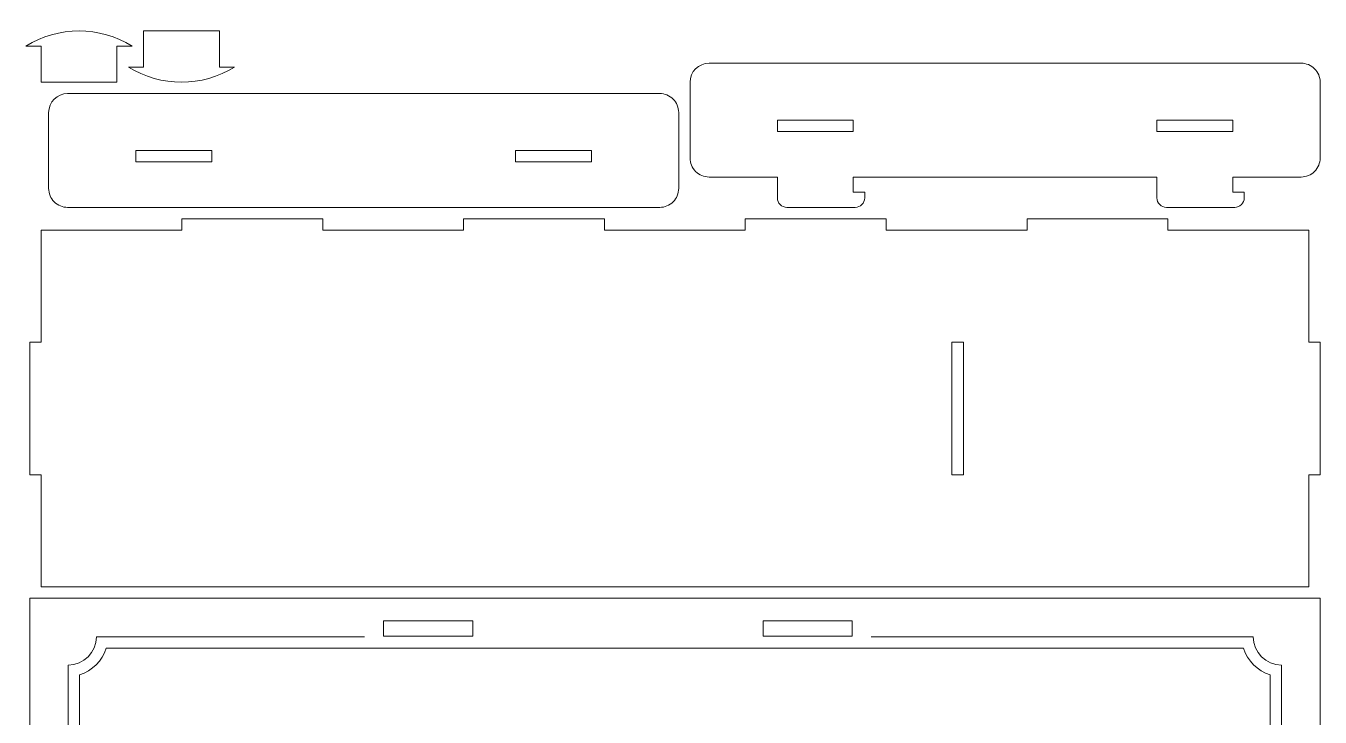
# Model space of a CAD drawing. Header units: millimetres. Extents: x -424 to 424, y -273 to 270.
# Drawn here: x 83 to 424, y 84.2 to 266.3 of the extents above; entities that cross this region are included whole.
import ezdxf

# ---------------------------------------------------------------- set-up
doc = ezdxf.new("R2010")
doc.units = ezdxf.units.MM
doc.header["$MEASUREMENT"] = 0
doc.layers.add('Camada 1', color=7, linetype='Continuous')

msp = doc.modelspace()

# ---------------------------------------------------------------- linework, layer by layer
at = {"layer": 'Camada 1', "color": 250, "lineweight": 20}
for points, knots in [([(111, 261.0001), (102.4286, 266.3334), (91.5714, 266.3334), (83, 261.0001), (83, 261.0001), (83, 261.0001), (87, 261.0001), (87, 261.0001), (87, 261.0001), (87, 261.0001), (87, 251.5001), (87, 251.5001), (87, 251.5001), (87, 251.5001), (107, 251.5001), (107, 251.5001), (107, 251.5001), (107, 251.5001), (107, 261.0001), (107, 261.0001), (107, 261.0001), (107, 261.0001), (111, 261.0001), (111, 261.0001)], [0, 0, 0, 0, 0.14285714, 0.14285714, 0.14285714, 0.14285714, 0.28571429, 0.28571429, 0.28571429, 0.28571429, 0.42857143, 0.42857143, 0.42857143, 0.42857143, 0.57142857, 0.57142857, 0.57142857, 0.57142857, 0.71428571, 0.71428571, 0.71428571, 0.71428571, 1, 1, 1, 1]), ([(110, 255.4934), (118.5714, 250.1601), (129.4286, 250.1601), (138, 255.4934), (138, 255.4934), (138, 255.4934), (134, 255.4934), (134, 255.4934), (134, 255.4934), (134, 255.4934), (134, 264.9934), (134, 264.9934), (134, 264.9934), (134, 264.9934), (114, 264.9934), (114, 264.9934), (114, 264.9934), (114, 264.9934), (114, 255.4934), (114, 255.4934), (114, 255.4934), (114, 255.4934), (110, 255.4934), (110, 255.4934)], [0, 0, 0, 0, 0.14285714, 0.14285714, 0.14285714, 0.14285714, 0.28571429, 0.28571429, 0.28571429, 0.28571429, 0.42857143, 0.42857143, 0.42857143, 0.42857143, 0.57142857, 0.57142857, 0.57142857, 0.57142857, 0.71428571, 0.71428571, 0.71428571, 0.71428571, 1, 1, 1, 1]), ([(419, 256.5001), (419, 256.5001), (263, 256.5001), (263, 256.5001), (263, 256.5001), (260.2386, 256.5001), (258, 254.2615), (258, 251.5001), (258, 251.5001), (258, 251.5001), (258, 231.5001), (258, 231.5001), (258, 231.5001), (258, 230.174), (258.5268, 228.9022), (259.4645, 227.9646), (259.4645, 227.9646), (260.4021, 227.0269), (261.6739, 226.5001), (263, 226.5001), (263, 226.5001), (263, 226.5001), (281, 226.5001), (281, 226.5001), (281, 226.5001), (281, 226.5001), (281, 221.0001), (281, 221.0001), (281, 221.0001), (281, 220.3371), (281.2634, 219.7012), (281.7322, 219.2323), (281.7322, 219.2323), (282.2011, 218.7635), (282.837, 218.5001), (283.5, 218.5001), (283.5, 218.5001), (283.5, 218.5001), (301.5, 218.5001), (301.5, 218.5001), (301.5, 218.5001), (302.163, 218.5001), (302.7989, 218.7635), (303.2678, 219.2323), (303.2678, 219.2323), (303.7366, 219.7012), (304, 220.3371), (304, 221.0001), (304, 221.0001), (304, 221.0001), (304, 222.5001), (304, 222.5001), (304, 222.5001), (304, 222.5001), (301, 222.5001), (301, 222.5001), (301, 222.5001), (301, 222.5001), (301, 226.5001), (301, 226.5001), (301, 226.5001), (301, 226.5001), (381, 226.5001), (381, 226.5001), (381, 226.5001), (381, 226.5001), (381, 221.0001), (381, 221.0001), (381, 221.0001), (381, 220.3371), (381.2634, 219.7012), (381.7322, 219.2323), (381.7322, 219.2323), (382.2011, 218.7635), (382.837, 218.5001), (383.5, 218.5001), (383.5, 218.5001), (383.5, 218.5001), (401.5, 218.5001), (401.5, 218.5001), (401.5, 218.5001), (402.163, 218.5001), (402.7989, 218.7635), (403.2678, 219.2323), (403.2678, 219.2323), (403.7366, 219.7012), (404, 220.3371), (404, 221.0001), (404, 221.0001), (404, 221.0001), (404, 222.5001), (404, 222.5001), (404, 222.5001), (404, 222.5001), (401, 222.5001), (401, 222.5001), (401, 222.5001), (401, 222.5001), (401, 226.5001), (401, 226.5001), (401, 226.5001), (401, 226.5001), (419, 226.5001), (419, 226.5001), (419, 226.5001), (420.3261, 226.5001), (421.5979, 227.0269), (422.5355, 227.9646), (422.5355, 227.9646), (423.4732, 228.9022), (424, 230.174), (424, 231.5001), (424, 231.5001), (424, 231.5001), (424, 251.5001), (424, 251.5001), (424, 251.5001), (424, 252.8262), (423.4732, 254.098), (422.5355, 255.0356), (422.5355, 255.0356), (421.5979, 255.9733), (420.3261, 256.5001), (419, 256.5001)], [0, 0, 0, 0, 0.03125, 0.03125, 0.03125, 0.03125, 0.0625, 0.0625, 0.0625, 0.0625, 0.09375, 0.09375, 0.09375, 0.09375, 0.125, 0.125, 0.125, 0.125, 0.15625, 0.15625, 0.15625, 0.15625, 0.1875, 0.1875, 0.1875, 0.1875, 0.21875, 0.21875, 0.21875, 0.21875, 0.25, 0.25, 0.25, 0.25, 0.28125, 0.28125, 0.28125, 0.28125, 0.3125, 0.3125, 0.3125, 0.3125, 0.34375, 0.34375, 0.34375, 0.34375, 0.375, 0.375, 0.375, 0.375, 0.40625, 0.40625, 0.40625, 0.40625, 0.4375, 0.4375, 0.4375, 0.4375, 0.46875, 0.46875, 0.46875, 0.46875, 0.5, 0.5, 0.5, 0.5, 0.53125, 0.53125, 0.53125, 0.53125, 0.5625, 0.5625, 0.5625, 0.5625, 0.59375, 0.59375, 0.59375, 0.59375, 0.625, 0.625, 0.625, 0.625, 0.65625, 0.65625, 0.65625, 0.65625, 0.6875, 0.6875, 0.6875, 0.6875, 0.71875, 0.71875, 0.71875, 0.71875, 0.75, 0.75, 0.75, 0.75, 0.78125, 0.78125, 0.78125, 0.78125, 0.8125, 0.8125, 0.8125, 0.8125, 0.84375, 0.84375, 0.84375, 0.84375, 0.875, 0.875, 0.875, 0.875, 0.90625, 0.90625, 0.90625, 0.90625, 0.9375, 0.9375, 0.9375, 0.9375, 1, 1, 1, 1]), ([(250, 248.5001), (250, 248.5001), (94, 248.5001), (94, 248.5001), (94, 248.5001), (91.2386, 248.5001), (89, 246.2615), (89, 243.5001), (89, 243.5001), (89, 243.5001), (89, 223.5001), (89, 223.5001), (89, 223.5001), (89, 222.174), (89.5268, 220.9022), (90.4645, 219.9646), (90.4645, 219.9646), (91.4021, 219.0269), (92.6739, 218.5001), (94, 218.5001), (94, 218.5001), (140.9387, 218.5001), (209.465, 218.5001), (250, 218.5001), (250, 218.5001), (251.3261, 218.5001), (252.5979, 219.0269), (253.5355, 219.9646), (253.5355, 219.9646), (254.4732, 220.9022), (255, 222.174), (255, 223.5001), (255, 223.5001), (255, 223.5001), (255, 243.5001), (255, 243.5001), (255, 243.5001), (255, 244.8262), (254.4732, 246.098), (253.5355, 247.0356), (253.5355, 247.0356), (252.5979, 247.9733), (251.3261, 248.5001), (250, 248.5001)], [0, 0, 0, 0, 0.08333333, 0.08333333, 0.08333333, 0.08333333, 0.16666667, 0.16666667, 0.16666667, 0.16666667, 0.25, 0.25, 0.25, 0.25, 0.33333333, 0.33333333, 0.33333333, 0.33333333, 0.41666667, 0.41666667, 0.41666667, 0.41666667, 0.5, 0.5, 0.5, 0.5, 0.58333333, 0.58333333, 0.58333333, 0.58333333, 0.66666667, 0.66666667, 0.66666667, 0.66666667, 0.75, 0.75, 0.75, 0.75, 0.83333333, 0.83333333, 0.83333333, 0.83333333, 1, 1, 1, 1]), ([(301, 241.5001), (301, 241.5001), (301, 238.5001), (301, 238.5001), (301, 238.5001), (301, 238.5001), (281, 238.5001), (281, 238.5001), (281, 238.5001), (281, 238.5001), (281, 241.5001), (281, 241.5001), (281, 241.5001), (281, 241.5001), (301, 241.5001), (301, 241.5001)], [0, 0, 0, 0, 0.2, 0.2, 0.2, 0.2, 0.4, 0.4, 0.4, 0.4, 0.6, 0.6, 0.6, 0.6, 1, 1, 1, 1]), ([(381, 238.5001), (381, 238.5001), (381, 241.5001), (381, 241.5001), (381, 241.5001), (381, 241.5001), (401, 241.5001), (401, 241.5001), (401, 241.5001), (401, 241.5001), (401, 238.5001), (401, 238.5001), (401, 238.5001), (401, 238.5001), (381, 238.5001), (381, 238.5001)], [0, 0, 0, 0, 0.2, 0.2, 0.2, 0.2, 0.4, 0.4, 0.4, 0.4, 0.6, 0.6, 0.6, 0.6, 1, 1, 1, 1]), ([(132, 233.5001), (132, 233.5001), (132, 230.5001), (132, 230.5001), (132, 230.5001), (132, 230.5001), (112, 230.5001), (112, 230.5001), (112, 230.5001), (112, 230.5001), (112, 233.5001), (112, 233.5001), (112, 233.5001), (112, 233.5001), (132, 233.5001), (132, 233.5001)], [0, 0, 0, 0, 0.2, 0.2, 0.2, 0.2, 0.4, 0.4, 0.4, 0.4, 0.6, 0.6, 0.6, 0.6, 1, 1, 1, 1]), ([(212, 230.5001), (212, 230.5001), (212, 233.5001), (212, 233.5001), (212, 233.5001), (212, 233.5001), (232, 233.5001), (232, 233.5001), (232, 233.5001), (232, 233.5001), (232, 230.5001), (232, 230.5001), (232, 230.5001), (232, 230.5001), (212, 230.5001), (212, 230.5001)], [0, 0, 0, 0, 0.2, 0.2, 0.2, 0.2, 0.4, 0.4, 0.4, 0.4, 0.6, 0.6, 0.6, 0.6, 1, 1, 1, 1]), ([(87, 118.5001), (87, 118.5001), (421, 118.5001), (421, 118.5001), (421, 118.5001), (421, 118.5001), (421, 148.0001), (421, 148.0001), (421, 148.0001), (421, 148.0001), (424, 148.0001), (424, 148.0001), (424, 148.0001), (424, 148.0001), (424, 183.0001), (424, 183.0001), (424, 183.0001), (424, 183.0001), (421, 183.0001), (421, 183.0001), (421, 183.0001), (421, 183.0001), (421, 212.5001), (421, 212.5001), (421, 212.5001), (421, 212.5001), (383.8822, 212.5001), (383.8822, 212.5001), (383.8822, 212.5001), (383.8822, 212.5001), (383.8822, 215.5001), (383.8822, 215.5001), (383.8822, 215.5001), (383.8822, 215.5001), (346.7711, 215.5001), (346.7711, 215.5001), (346.7711, 215.5001), (346.7711, 215.5001), (346.7711, 212.5001), (346.7711, 212.5001), (346.7711, 212.5001), (346.7711, 212.5001), (309.6622, 212.5001), (309.6622, 212.5001), (309.6622, 212.5001), (309.6622, 212.5001), (309.6622, 215.5001), (309.6622, 215.5001), (309.6622, 215.5001), (309.6622, 215.5001), (272.5511, 215.5001), (272.5511, 215.5001), (272.5511, 215.5001), (272.5511, 215.5001), (272.5511, 212.5001), (272.5511, 212.5001), (272.5511, 212.5001), (272.5511, 212.5001), (235.4422, 212.5001), (235.4422, 212.5001), (235.4422, 212.5001), (235.4422, 212.5001), (235.4422, 215.5001), (235.4422, 215.5001), (235.4422, 215.5001), (235.4422, 215.5001), (198.3311, 215.5001), (198.3311, 215.5001), (198.3311, 215.5001), (198.3311, 215.5001), (198.3311, 212.5001), (198.3311, 212.5001), (198.3311, 212.5001), (198.3311, 212.5001), (161.2222, 212.5001), (161.2222, 212.5001), (161.2222, 212.5001), (161.2222, 212.5001), (161.2222, 215.5001), (161.2222, 215.5001), (161.2222, 215.5001), (161.2222, 215.5001), (124.1111, 215.5001), (124.1111, 215.5001), (124.1111, 215.5001), (124.1111, 215.5001), (124.1111, 212.5001), (124.1111, 212.5001), (124.1111, 212.5001), (124.1111, 212.5001), (87, 212.5001), (87, 212.5001), (87, 212.5001), (87, 212.5001), (87, 183.0001), (87, 183.0001), (87, 183.0001), (87, 183.0001), (84, 183.0001), (84, 183.0001), (84, 183.0001), (84, 183.0001), (84, 148.0001), (84, 148.0001), (84, 148.0001), (84, 148.0001), (87, 148.0001), (87, 148.0001), (87, 148.0001), (87, 148.0001), (87, 118.5001), (87, 118.5001)], [0, 0, 0, 0, 0.03448276, 0.03448276, 0.03448276, 0.03448276, 0.06896552, 0.06896552, 0.06896552, 0.06896552, 0.10344828, 0.10344828, 0.10344828, 0.10344828, 0.13793103, 0.13793103, 0.13793103, 0.13793103, 0.17241379, 0.17241379, 0.17241379, 0.17241379, 0.20689655, 0.20689655, 0.20689655, 0.20689655, 0.24137931, 0.24137931, 0.24137931, 0.24137931, 0.27586207, 0.27586207, 0.27586207, 0.27586207, 0.31034483, 0.31034483, 0.31034483, 0.31034483, 0.34482759, 0.34482759, 0.34482759, 0.34482759, 0.37931034, 0.37931034, 0.37931034, 0.37931034, 0.4137931, 0.4137931, 0.4137931, 0.4137931, 0.44827586, 0.44827586, 0.44827586, 0.44827586, 0.48275862, 0.48275862, 0.48275862, 0.48275862, 0.51724138, 0.51724138, 0.51724138, 0.51724138, 0.55172414, 0.55172414, 0.55172414, 0.55172414, 0.5862069, 0.5862069, 0.5862069, 0.5862069, 0.62068966, 0.62068966, 0.62068966, 0.62068966, 0.65517241, 0.65517241, 0.65517241, 0.65517241, 0.68965517, 0.68965517, 0.68965517, 0.68965517, 0.72413793, 0.72413793, 0.72413793, 0.72413793, 0.75862069, 0.75862069, 0.75862069, 0.75862069, 0.79310345, 0.79310345, 0.79310345, 0.79310345, 0.82758621, 0.82758621, 0.82758621, 0.82758621, 0.86206897, 0.86206897, 0.86206897, 0.86206897, 0.89655172, 0.89655172, 0.89655172, 0.89655172, 0.93103448, 0.93103448, 0.93103448, 0.93103448, 1, 1, 1, 1]), ([(330, 148.0001), (330, 148.0001), (327, 148.0001), (327, 148.0001), (327, 148.0001), (327, 148.0001), (327, 183.0001), (327, 183.0001), (327, 183.0001), (327, 183.0001), (330, 183.0001), (330, 183.0001), (330, 183.0001), (330, 183.0001), (330, 148.0001), (330, 148.0001)], [0, 0, 0, 0, 0.2, 0.2, 0.2, 0.2, 0.4, 0.4, 0.4, 0.4, 0.6, 0.6, 0.6, 0.6, 1, 1, 1, 1]), ([(346.7743, -273), (346.7743, -273), (383.8854, -273), (383.8854, -273), (383.8854, -273), (383.8854, -273), (383.8854, -270), (383.8854, -270), (383.8854, -270), (383.8854, -270), (423.9996, -270), (423.9996, -270), (423.9996, -270), (423.9996, -270), (423.9996, -255), (423.9996, -255), (423.9996, -255), (423.9996, -255), (420.9998, -255), (420.9998, -255), (420.9998, -255), (420.9998, -255), (420.9998, -211), (420.9998, -211), (420.9998, -211), (420.9998, -211), (423.9996, -211), (423.9996, -211), (423.9996, -211), (423.9996, -211), (423.9996, -196), (423.9996, -196), (423.9996, -196), (423.9996, -185.5718), (423.9996, -174.9282), (423.9996, -164.5), (423.9996, -164.5), (423.9996, -43.1748), (424, -14.0972), (424, 115.5001), (424, 115.5001), (424, 115.5001), (84, 115.5001), (84, 115.5001), (84, 115.5001), (84, -14.2483), (84, -42.8613), (84, -164.5), (84, -164.5), (84, -174.9282), (84, -185.5718), (84, -196), (84, -196), (84, -196), (84, -211), (84, -211), (84, -211), (84, -211), (86.9998, -211), (86.9998, -211), (86.9998, -211), (86.9998, -211), (86.9998, -255), (86.9998, -255), (86.9998, -255), (86.9998, -255), (84, -255), (84, -255), (84, -255), (84, -255), (84, -270), (84, -270), (84, -270), (84, -270), (124.1143, -270), (124.1143, -270), (124.1143, -270), (124.1143, -270), (124.1143, -273), (124.1143, -273), (124.1143, -273), (124.1143, -273), (161.2254, -273), (161.2254, -273), (161.2254, -273), (161.2254, -273), (161.2254, -270), (161.2254, -270), (161.2254, -270), (161.2254, -270), (198.3343, -270), (198.3343, -270), (198.3343, -270), (198.3343, -270), (198.3343, -273), (198.3343, -273), (198.3343, -273), (198.3343, -273), (235.4454, -273), (235.4454, -273), (235.4454, -273), (235.4454, -273), (235.4454, -270), (235.4454, -270), (235.4454, -270), (235.4454, -270), (272.5543, -270), (272.5543, -270), (272.5543, -270), (272.5543, -270), (272.5543, -273), (272.5543, -273), (272.5543, -273), (272.5543, -273), (309.6654, -273), (309.6654, -273), (309.6654, -273), (309.6654, -273), (309.6654, -270), (309.6654, -270), (309.6654, -270), (309.6654, -270), (346.7743, -270), (346.7743, -270), (346.7743, -270), (346.7743, -270), (346.7743, -273), (346.7743, -273)], [0, 0, 0, 0, 0.03030303, 0.03030303, 0.03030303, 0.03030303, 0.06060606, 0.06060606, 0.06060606, 0.06060606, 0.09090909, 0.09090909, 0.09090909, 0.09090909, 0.12121212, 0.12121212, 0.12121212, 0.12121212, 0.15151515, 0.15151515, 0.15151515, 0.15151515, 0.18181818, 0.18181818, 0.18181818, 0.18181818, 0.21212121, 0.21212121, 0.21212121, 0.21212121, 0.24242424, 0.24242424, 0.24242424, 0.24242424, 0.27272727, 0.27272727, 0.27272727, 0.27272727, 0.3030303, 0.3030303, 0.3030303, 0.3030303, 0.33333333, 0.33333333, 0.33333333, 0.33333333, 0.36363636, 0.36363636, 0.36363636, 0.36363636, 0.39393939, 0.39393939, 0.39393939, 0.39393939, 0.42424242, 0.42424242, 0.42424242, 0.42424242, 0.45454545, 0.45454545, 0.45454545, 0.45454545, 0.48484848, 0.48484848, 0.48484848, 0.48484848, 0.51515152, 0.51515152, 0.51515152, 0.51515152, 0.54545455, 0.54545455, 0.54545455, 0.54545455, 0.57575758, 0.57575758, 0.57575758, 0.57575758, 0.60606061, 0.60606061, 0.60606061, 0.60606061, 0.63636364, 0.63636364, 0.63636364, 0.63636364, 0.66666667, 0.66666667, 0.66666667, 0.66666667, 0.6969697, 0.6969697, 0.6969697, 0.6969697, 0.72727273, 0.72727273, 0.72727273, 0.72727273, 0.75757576, 0.75757576, 0.75757576, 0.75757576, 0.78787879, 0.78787879, 0.78787879, 0.78787879, 0.81818182, 0.81818182, 0.81818182, 0.81818182, 0.84848485, 0.84848485, 0.84848485, 0.84848485, 0.87878788, 0.87878788, 0.87878788, 0.87878788, 0.90909091, 0.90909091, 0.90909091, 0.90909091, 0.93939394, 0.93939394, 0.93939394, 0.93939394, 1, 1, 1, 1]), ([(200.75, 105.5001), (200.75, 105.5001), (177.25, 105.5001), (177.25, 105.5001), (177.25, 105.5001), (177.25, 105.5001), (177.25, 109.5001), (177.25, 109.5001), (177.25, 109.5001), (177.25, 109.5001), (200.75, 109.5001), (200.75, 109.5001), (200.75, 109.5001), (200.75, 109.5001), (200.75, 105.5001), (200.75, 105.5001)], [0, 0, 0, 0, 0.2, 0.2, 0.2, 0.2, 0.4, 0.4, 0.4, 0.4, 0.6, 0.6, 0.6, 0.6, 1, 1, 1, 1]), ([(300.75, 105.5001), (300.75, 105.5001), (277.25, 105.5001), (277.25, 105.5001), (277.25, 105.5001), (277.25, 105.5001), (277.25, 109.5001), (277.25, 109.5001), (277.25, 109.5001), (277.25, 109.5001), (300.75, 109.5001), (300.75, 109.5001), (300.75, 109.5001), (300.75, 109.5001), (300.75, 105.5001), (300.75, 105.5001)], [0, 0, 0, 0, 0.2, 0.2, 0.2, 0.2, 0.4, 0.4, 0.4, 0.4, 0.6, 0.6, 0.6, 0.6, 1, 1, 1, 1])]:
    msp.add_open_spline(points, degree=3, knots=knots, dxfattribs=at)
at = {"layer": 'Camada 1', "color": 240, "lineweight": 20}
for points, knots in [([(305.75, 105.3501), (305.75, 105.3501), (406.3515, 105.3501), (406.3515, 105.3501), (406.3515, 105.3501), (406.432, 101.2426), (409.7425, 97.9321), (413.85, 97.8516), (413.85, 97.8516), (413.85, 97.8516), (413.85, -146.8514), (413.85, -146.8514), (413.85, -146.8514), (409.7425, -146.9319), (406.432, -150.2424), (406.3515, -154.3499), (406.3515, -154.3499), (406.3515, -154.3499), (101.6485, -154.3499), (101.6485, -154.3499), (101.6485, -154.3499), (101.568, -150.2424), (98.2575, -146.9319), (94.15, -146.8514), (94.15, -146.8514), (94.15, -146.8514), (94.15, 97.8516), (94.15, 97.8516), (94.15, 97.8516), (98.2575, 97.9321), (101.568, 101.2426), (101.6485, 105.3501), (101.6485, 105.3501), (101.6485, 105.3501), (172.25, 105.3501), (172.25, 105.3501)], [0, 0, 0, 0, 0.1, 0.1, 0.1, 0.1, 0.2, 0.2, 0.2, 0.2, 0.3, 0.3, 0.3, 0.3, 0.4, 0.4, 0.4, 0.4, 0.5, 0.5, 0.5, 0.5, 0.6, 0.6, 0.6, 0.6, 0.7, 0.7, 0.7, 0.7, 0.8, 0.8, 0.8, 0.8, 1, 1, 1, 1]), ([(410.85, 95.3266), (410.85, 95.3266), (410.85, -144.3264), (410.85, -144.3264), (410.85, -144.3264), (407.4936, -145.3656), (404.8657, -147.9935), (403.8265, -151.3499), (403.8265, -151.3499), (403.8265, -151.3499), (104.1735, -151.3499), (104.1735, -151.3499), (104.1735, -151.3499), (103.1343, -147.9935), (100.5064, -145.3656), (97.15, -144.3264), (97.15, -144.3264), (97.15, -144.3264), (97.15, 95.3266), (97.15, 95.3266), (97.15, 95.3266), (100.5064, 96.3658), (103.1343, 98.9937), (104.1735, 102.3501), (104.1735, 102.3501), (104.1735, 102.3501), (403.8265, 102.3501), (403.8265, 102.3501), (403.8265, 102.3501), (404.8657, 98.9937), (407.4936, 96.3658), (410.85, 95.3266)], [0, 0, 0, 0, 0.11111111, 0.11111111, 0.11111111, 0.11111111, 0.22222222, 0.22222222, 0.22222222, 0.22222222, 0.33333333, 0.33333333, 0.33333333, 0.33333333, 0.44444444, 0.44444444, 0.44444444, 0.44444444, 0.55555556, 0.55555556, 0.55555556, 0.55555556, 0.66666667, 0.66666667, 0.66666667, 0.66666667, 0.77777778, 0.77777778, 0.77777778, 0.77777778, 1, 1, 1, 1])]:
    msp.add_open_spline(points, degree=3, knots=knots, dxfattribs=at)

doc.saveas('drawing.dxf')
